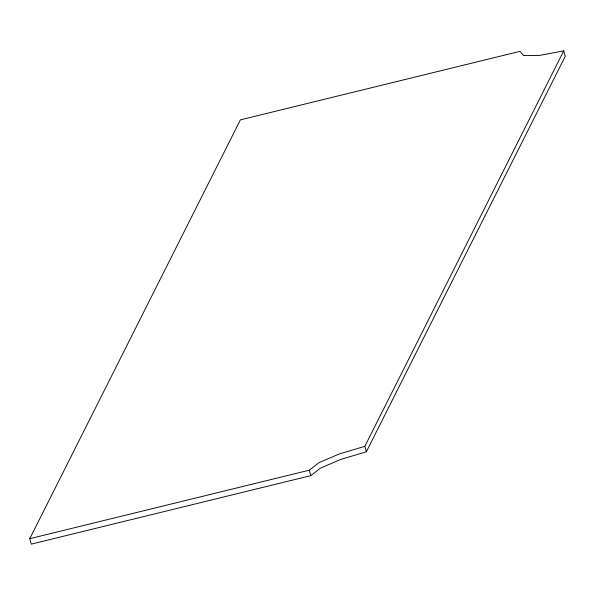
<?xml version="1.0" encoding="UTF-8"?>
<svg xmlns="http://www.w3.org/2000/svg" width="595" height="595" viewBox="0 0 595 595"><rect width="100%" height="100%" fill="white"/><g stroke="black" fill="none" stroke-linecap="round" stroke-linejoin="round"><path stroke-width="0.89" d="M29.75 538.683L240.395 119.863L519.933 51.363L523.652 55.573L539.68 55.387L563.725 50.873L565.25 56.317L366.356 451.784L340.734 459.429L320.408 468.161L310.813 475.628L31.275 544.128L29.75 538.683L309.288 470.184L318.883 462.709L339.209 453.978L364.832 446.332L563.725 50.873M364.832 446.332L366.356 451.784M309.288 470.184L310.813 475.628"/></g></svg>
